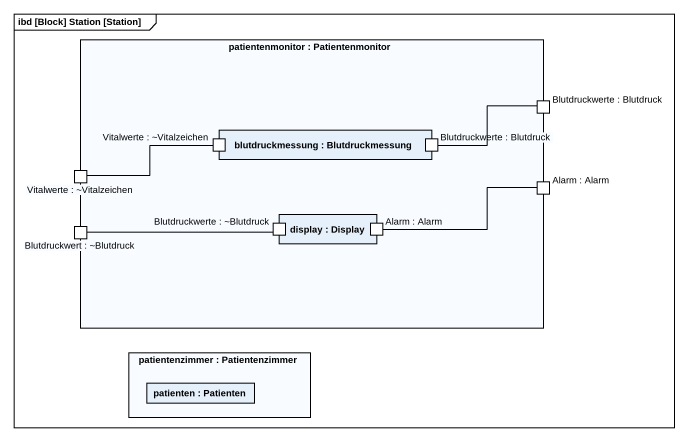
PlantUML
@startuml
mainframe ibd [Block] Station [Station]
rectangle "patientenmonitor : Patientenmonitor" as patientenmonitor {
  port "Blutdruckwerte : Blutdruck" as Blutdruckwerte_Blutdruck
  rectangle "blutdruckmessung : Blutdruckmessung" as blutdruckmessung {
    port "Vitalwerte : ~Vitalzeichen" as Vitalwerte_Vitalzeichen
    port "Blutdruckwerte : Blutdruck" as Blutdruckwerte_Blutdruck_2
  }
  port "Vitalwerte : ~Vitalzeichen" as Vitalwerte_Vitalzeichen_2
  rectangle "display : Display" as display {
    port "Blutdruckwerte : ~Blutdruck" as Blutdruckwerte_Blutdruck_3
    port "Alarm : Alarm" as Alarm_Alarm_2
  }
  port "Alarm : Alarm" as Alarm_Alarm
  port "Blutdruckwert : ~Blutdruck" as Blutdruckwert_Blutdruck
}
rectangle "patientenzimmer : Patientenzimmer" as patientenzimmer {
  rectangle "patienten : Patienten" as patienten
}
Blutdruckwerte_Blutdruck_2 -right- Blutdruckwerte_Blutdruck
Vitalwerte_Vitalzeichen_2 -right- Vitalwerte_Vitalzeichen
Blutdruckwert_Blutdruck -right- Blutdruckwerte_Blutdruck_3
Alarm_Alarm_2 -right- Alarm_Alarm
@enduml
